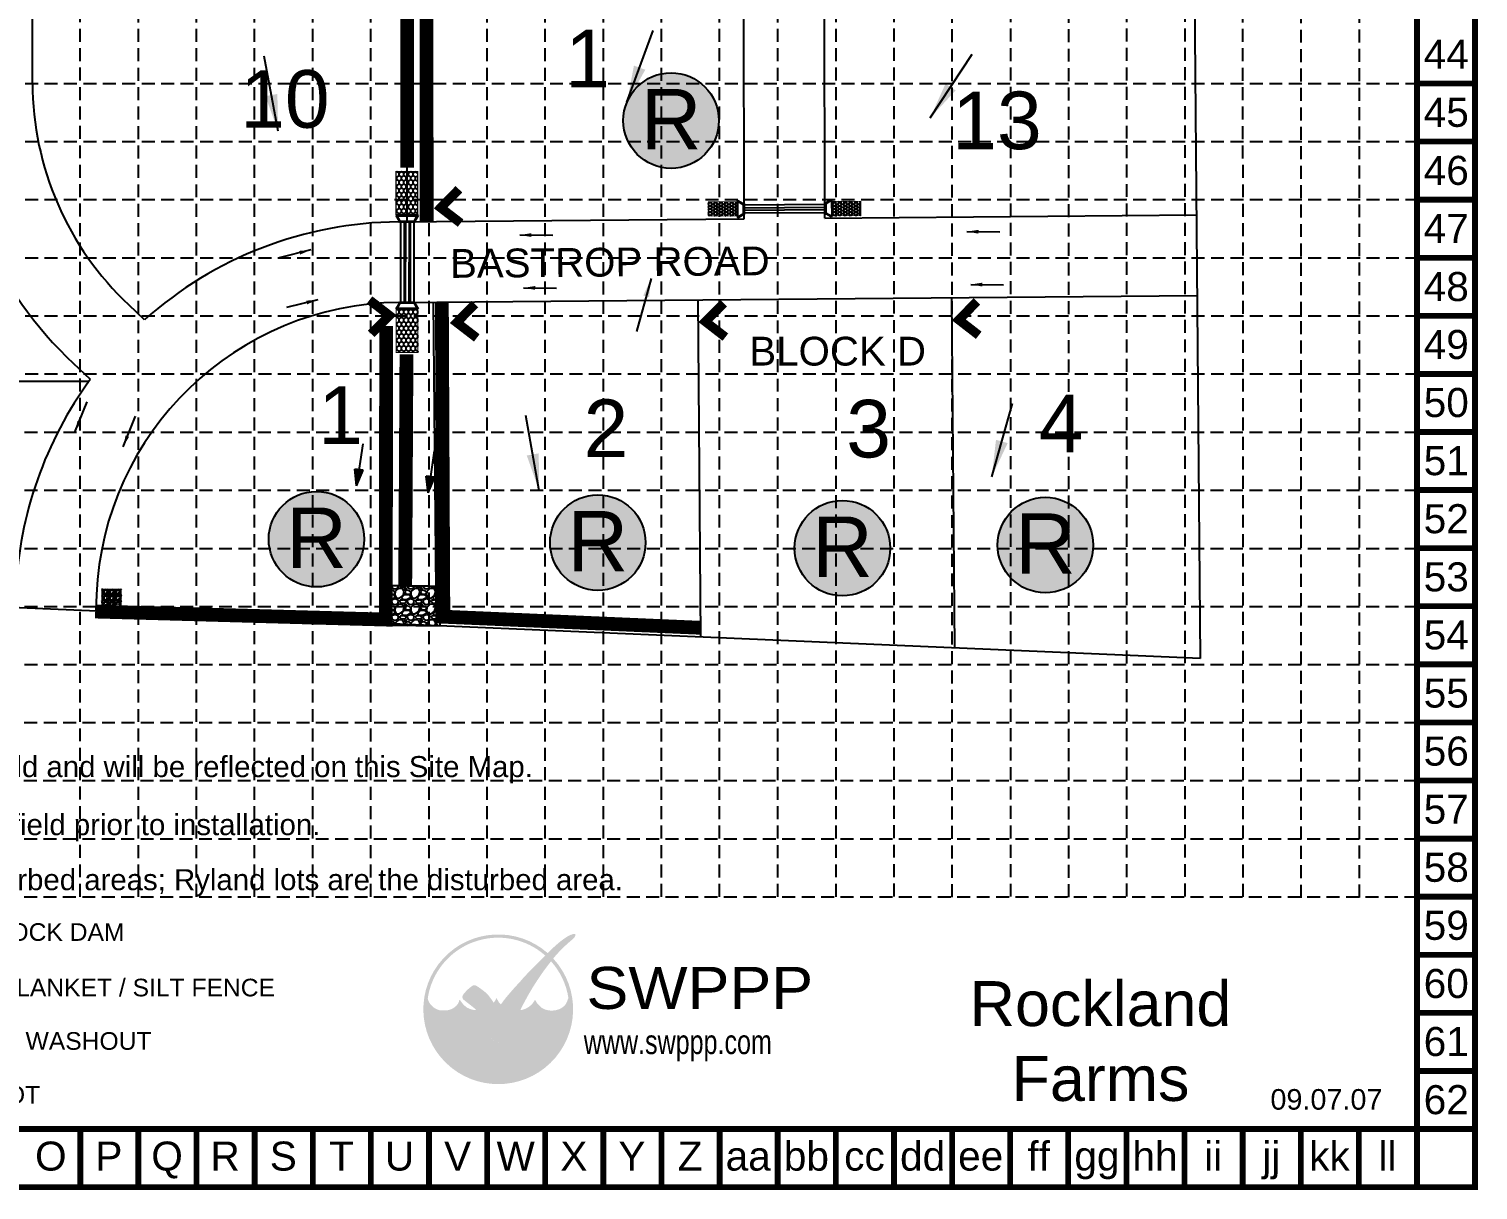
# Model space of a CAD drawing. Header units: feet. Extents: x 4581 to 6603, y 1998 to 5231.
# Drawn here: x 5346 to 6603, y 1998 to 3006 of the extents above; entities that cross this region are included whole.
import ezdxf
from ezdxf.enums import TextEntityAlignment as Align

# ---------------------------------------------------------------- set-up
doc = ezdxf.new("R2010")
doc.units = ezdxf.units.FT
doc.header["$LTSCALE"] = 0.5
doc.header["$MEASUREMENT"] = 0
doc.linetypes.add('ACAD_ISO02W100', pattern=[15, 12, -3])
doc.linetypes.add('DASHED', pattern=[0.75, 0.5, -0.25])
doc.layers.get('0').update_dxf_attribs({"linetype": 'CONTINUOUS'})
for name, color, linetype in [('1 ARROWS', 7, 'CONTINUOUS'), ('1 BLOCK NUMBERS', 7, 'CONTINUOUS'), ('1 LOT NUMBERS', 7, 'CONTINUOUS'), ('1 RIP RAP', 1, 'CONTINUOUS'), ('1 SILT FENCE', 200, 'CONTINUOUS'), ('1 STREET NAMES', 7, 'CONTINUOUS'), ('1 WATER', 5, 'CONTINUOUS'), ('BASE', 7, 'CONTINUOUS'), ('DRG TEXT', 1, 'CONTINUOUS'), ('GRID', 254, 'DASHED'), ('LEGEND', 7, 'CONTINUOUS'), ('LOGO', 7, 'CONTINUOUS'), ('lotline', 7, 'CONTINUOUS'), ('PL', 7, 'CONTINUOUS'), ('SODDED LOT', 2, 'CONTINUOUS'), ('STORM', 5, 'CONTINUOUS')]:
    doc.layers.add(name, color=color, linetype=linetype)
doc.styles.add("L200'", font='ARIAL.TTF', dxfattribs={"height": 0.001969})
doc.styles.add('LOGO1', font='ROCKEB.TTF', dxfattribs={"height": 25})
doc.styles.add('ROMANS', font='romans.shx', dxfattribs={"oblique": 15, "height": 10})
doc.styles.add('ryland', font='ARIAL.TTF', dxfattribs={"height": 25})
doc.styles.get("Standard").update_dxf_attribs({"font": 'ARIAL.TTF', "height": 8})
doc.dimstyles.get("Standard").update_dxf_attribs({"dimtxt": 0.18, "dimasz": 0.18, "dimexe": 0.18, "dimexo": 0.0625, "dimgap": 0.09, "dimtad": 0, "dimtih": 1, "dimtoh": 1, "dimdec": 4, "dimzin": 0, "dimdsep": 46, "dimtxsty": 'Standard', "dimcen": 0.09, "dimadec": 0, "dimazin": 0, "dimtfac": 1, "dimtdec": 4, "dimtofl": 0, "dimtmove": 0, "dimatfit": 3, "dimfxl": 0, "dimtolj": 1, "dimtzin": 0, "dimarcsym": 0})

# ---------------------------------------------------------------- blocks, each defined once
blk = doc.blocks.new('flow arrow')
at = {"layer": '1 ARROWS'}
h = blk.add_hatch(color=256, dxfattribs=at)
h.paths.add_polyline_path([(7712.2, 11253.86), (7702.48, 11256.38), (7702.48, 11253.85)])
h.paths.add_polyline_path([(7702.48, 11253.85), (7702.48, 11251.31), (7712.2, 11253.86)])
for p, q in [((7687.07, 11253.83), (7712.2, 11253.86)), ((7712.2, 11253.86), (7702.48, 11256.38)), ((7702.48, 11256.38), (7702.48, 11251.31)), ((7712.2, 11253.86), (7702.48, 11251.31))]:
    blk.add_line(p, q, dxfattribs=at)
blk = doc.blocks.new('RYLAND')
h = blk.add_hatch(color=81)
h.paths.add_polyline_path([(1.164, -1.048, 1), (-1.408, -1.048, 1)])
h.paths.add_polyline_path([(-1.348, -2.228), (1.104, -2.228), (1.104, 0.21), (-1.348, 0.21)], flags=25)
at = {"color": 5}
blk.add_circle((-0.122, -1.048), 1.286, dxfattribs=at)
at = {"layer": 'BASE', "color": 5, "style": 'ryland'}
blk.add_text('R', height=1.625, dxfattribs=at).set_placement((-0.122, -1.821), align=Align.CENTER)
blk = doc.blocks.new('Rip-Rap')
at = {"linetype": 'ACAD_ISO02W100'}
h = blk.add_hatch(dxfattribs=at)
h.set_pattern_fill('HONEY', color=240, scale=0.25, style=0)
h.set_pattern_definition([(0, (-7.323713, -5.27412), (0.046875, 0.02706329), [0.03125, -0.0625]), (120, (-7.323713, -5.27412), (-0.046875, 0.027063294), [0.03125, -0.0625]), (60, (-7.323713, -5.27412), (1e-10, 0.05412659), [-0.0625, 0.03125])])
h.paths.add_polyline_path([(0, -0.125), (0.5, -0.125), (0.5, 0.125), (0, 0.125)])
at = {"color": 240, "linetype": 'ACAD_ISO02W100', "const_width": 0.0125}
blk.add_lwpolyline([(0, -0.125), (0.5, -0.125), (0.5, 0.125), (0, 0.125)], close=True, dxfattribs=at)
blk = doc.blocks.new('A$C4B69254E')
at = {"layer": 'STORM'}
for p, q in [((0, 14.4), (0.4, 14.9)), ((0, 14.4), (0, 5.1)), ((0, 14.4), (5, 11.5)), ((0, 14.4), (0, 14.4)), ((0.4, 14.9), (5, 12.2)), ((0, 9.8), (0, 0.4)), ((0, 0.4), (5, 3.4)), ((0, 0.4), (0.4, 0)), ((0.4, 0), (5, 2.7)), ((5, 12.2), (5.8, 12.2)), ((5, 12.2), (5, 7.4)), ((5, 7.5), (5, 2.7)), ((5.8, 2.7), (5, 2.7)), ((5.8, 12.2), (5.8, 7.4)), ((5.8, 7.5), (5.8, 2.7))]:
    blk.add_line(p, q, dxfattribs=at)
blk = doc.blocks.new('A$C61E711EE')
at = {"layer": 'STORM'}
for p, q in [((5.8, 14.5), (0.8, 11.4)), ((5.4, 14.9), (0.9, 12.1)), ((5.8, 14.5), (5.4, 14.9)), ((5.8, 14.5), (6, 0.4)), ((0, 12.1), (0.2, 2.6)), ((0.9, 12.1), (0, 12.1)), ((0.2, 2.6), (1, 2.6)), ((0.8, 11.4), (1, 2.6)), ((6, 0.4), (1, 3.3)), ((5.6, 0), (1, 2.6)), ((6, 0.4), (5.6, 0))]:
    blk.add_line(p, q, dxfattribs=at)
blk = doc.blocks.new('new logo')
at = {"layer": 'LOGO'}
h = blk.add_hatch(color=170, dxfattribs=at)
h.paths.add_polyline_path([(67.4, 44.1), (66.8, 44.7), (66.3, 45.2), (66, 45.8), (65.5, 46.4), (65.1, 47.2), (64.7, 47.9), (64.4, 48.5), (64.2, 49), (63.9, 49.6), (63.7, 50.1), (63.3, 51), (62.9, 52), (62.6, 52.8), (62.4, 53.3), (62.2, 53.7), (62.1, 54.2), (61.9, 54.7), (61.7, 55.2), (61.5, 55.7), (61.3, 56.3), (61, 56.8), (60.8, 57.4), (60.5, 57.9), (60.2, 58.5), (60, 59.1), (59.7, 59.6), (59.3, 60.2), (59, 60.8), (58.7, 61.3), (58.3, 61.9), (58, 62.4), (57.6, 62.9), (57.3, 63.4), (56.9, 63.9), (56.6, 64.3), (56.3, 64.7), (55.9, 65.1), (55.6, 65.5), (55.2, 65.9), (54.9, 66.2), (54, 66.2), (52.9, 66.3), (52, 66.5), (51.5, 66.6), (50.9, 66.8), (50.3, 67), (49.4, 67.4), (48.3, 67.9), (47.3, 68.6), (46.5, 69.3), (45.7, 70), (45, 70.8), (44.4, 71.5), (44, 72.2), (43.6, 72.7), (43.4, 72.9), (43.2, 73.2), (43.1, 73.4), (43, 73.5), (42.8, 73.7), (42.7, 73.7), (42.7, 73.8), (42.6, 73.8), (42.5, 73.7), (42.5, 73.6), (42.4, 73.5), (42.4, 73.4), (42.3, 73.2), (42.2, 72.8), (42, 72.1), (41.7, 71.5), (41.4, 70.9), (41, 70.3), (40.5, 69.8), (40, 69.2), (39.4, 68.7), (38.8, 68.2), (38.1, 67.7), (37.3, 67.3), (36.5, 66.9), (35.7, 66.6), (34.9, 66.3), (34, 66.1), (33, 66), (31.9, 65.9), (30.8, 65.9), (29.6, 65.9), (28.6, 66), (27.6, 66.1), (26.7, 66.4), (25.8, 66.7), (25, 67.1), (24.1, 67.6), (23.2, 68.2), (22.4, 68.9), (21.8, 69.5), (21.4, 69.9), (21, 70.4), (20.6, 70.9), (20.2, 71.5), (19.9, 72.1), (19.5, 72.9), (19.2, 73.8), (18.9, 74.8, -0.595729), (106.3, 106.8), (107, 107.5), (107.5, 108), (108.1, 108.6, 37.93689), (112.3, 104.5), (112.1, 104.2), (111.6, 103.7), (111.1, 103.1), (110.6, 102.5, -0.146449), (123.6, 75), (123.3, 74.5), (123.1, 74), (122.9, 73.5), (122.8, 73.1), (122.5, 72.4), (122.2, 71.7), (121.9, 71.1), (121.5, 70.5), (121.1, 70), (120.7, 69.5), (120.2, 69), (119.6, 68.6), (119, 68.1), (118.4, 67.7), (117.8, 67.4), (117.1, 67), (116.5, 66.7), (115.8, 66.5), (115, 66.3), (114.3, 66.1), (113.5, 66), (112.7, 65.9), (111.9, 65.8), (111.1, 65.8), (110.3, 65.8), (109.4, 65.9), (108.6, 66), (107.7, 66.2), (106.8, 66.4), (105.9, 66.7), (105.1, 67.1), (104.3, 67.5), (103.5, 68), (102.8, 68.6), (102.1, 69.3), (101.4, 70), (100.8, 70.7), (100.2, 71.4), (99.8, 72), (99.5, 72.5), (99.4, 72.8), (99.3, 73), (99.1, 73.2), (99, 73.4), (98.9, 73.5), (98.8, 73.6), (98.7, 73.6), (98.6, 73.6), (98.5, 73.5), (98.4, 73.4), (98.4, 73.3), (98.3, 73.2), (98.2, 73), (98.1, 72.8), (97.8, 72.4), (97.4, 71.8), (96.9, 71.1), (96.4, 70.5), (95.9, 70.1), (95.4, 69.6), (94.8, 69.1), (94.2, 68.6), (93.5, 68.2), (92.8, 67.7), (91.9, 67.3), (91, 66.9), (90.1, 66.6), (89.4, 66.4), (88.6, 66.2), (87.8, 66.1), (87.6, 65.6), (87.4, 65.1), (87.1, 64.4), (86.9, 63.8), (86.6, 63), (86.3, 62.2), (85.9, 61.3), (85.6, 60.4), (85.3, 59.5), (84.9, 58.6), (84.6, 57.7), (84.2, 56.7), (83.9, 55.8), (83.5, 54.9), (83.2, 54), (82.9, 53.2), (82.6, 52.4), (82.3, 51.6), (82.1, 51), (81.9, 50.3), (81.6, 49.8), (81.3, 48.9), (80.9, 48.1), (80.5, 47.3), (80.1, 46.6), (79.6, 45.9), (79.1, 45.4), (78.6, 44.8), (78.1, 44.3), (77.6, 43.9), (77, 43.5), (76.5, 43.1), (75.9, 42.8), (75.3, 42.6), (74.6, 42.3), (73.7, 42.1), (73, 41.9), (72.2, 41.9), (71.6, 42), (70.9, 42.2), (70.1, 42.5), (69.4, 42.8), (68.7, 43.1), (68, 43.5)])
h.paths.add_polyline_path([(71.8, 72), (70.7, 73.9), (70.1, 75.2), (69.7, 74.3), (68.7, 72.6), (67.9, 71.7), (67.9, 71.5), (68.1, 71.2), (68.3, 71), (68.4, 70.8), (68.5, 70.6), (68.7, 70.4), (68.8, 70.2), (68.9, 70.1), (69, 70), (69.1, 69.8), (69.3, 69.7), (69.4, 69.7), (69.5, 69.6), (69.6, 69.5), (69.7, 69.5), (69.8, 69.4), (69.9, 69.4), (70.1, 69.3), (70.2, 69.3), (70.3, 69.2), (70.4, 69.2), (70.5, 69.2), (70.6, 69.2), (70.8, 69.2), (70.9, 69.2), (71, 69.2), (71.1, 69.2), (71.2, 69.2), (71.3, 69.2), (71.4, 69.2), (71.5, 69.2), (71.6, 69.2), (71.7, 69.3), (71.8, 69.3), (71.9, 69.3), (72, 69.4), (72.1, 69.5), (72.2, 69.5), (72.3, 69.6), (72.5, 69.6), (72.6, 69.7), (72.7, 69.8), (72.8, 69.9), (72.9, 70), (73, 70.1), (73.1, 70.2), (73.2, 70.3), (73.3, 70.4), (72.5, 71.1)], flags=17)
blk.add_hatch(color=240, dxfattribs=at).paths.add_polyline_path([(117.7, 117.3), (118.9, 118.2), (119.8, 118.9), (120.6, 119.5), (121.3, 119.9), (121.9, 120.3), (122.4, 120.6), (122.8, 120.9), (123.1, 121.1), (123.4, 121.3), (123.7, 121.4), (124, 121.6), (124.2, 121.7), (124.4, 121.8), (124.6, 121.9), (124.8, 121.9), (125, 122), (125.2, 122.1), (125.4, 122.2), (125.6, 122.2), (125.8, 122.3), (125.9, 122.4), (126.1, 122.4), (126.3, 122.5), (126.4, 122.5), (126.6, 122.6), (126.7, 122.6), (126.8, 122.7), (126.9, 122.7), (127.1, 122.7), (127.2, 122.8), (127.3, 122.8), (127.4, 122.8), (127.5, 122.8), (127.6, 122.8), (127.7, 122.8), (127.8, 122.8), (127.9, 122.8), (128, 122.8), (128.1, 122.8), (128.1, 122.8), (128.2, 122.8), (128.3, 122.8), (128.4, 122.8), (128.4, 122.7), (128.5, 122.7), (128.5, 122.7), (128.6, 122.7), (128.6, 122.6), (128.7, 122.6), (128.7, 122.6), (128.7, 122.5), (128.7, 122.5), (128.8, 122.4), (128.8, 122.4), (128.8, 122.3), (128.8, 122.3), (128.8, 122.2), (128.8, 122.1), (128.8, 122.1), (128.8, 122), (128.8, 121.9), (128.8, 121.8), (128.8, 121.8), (128.8, 121.7), (128.8, 121.6), (128.7, 121.5), (128.7, 121.4), (128.7, 121.3), (128.6, 121.3), (128.6, 121.2), (128.5, 121.1), (128.4, 121), (128.4, 120.8), (128.3, 120.7), (128.2, 120.6), (128.1, 120.4), (128, 120.3), (127.8, 120.1), (127.7, 120), (127.6, 119.8), (127.4, 119.6), (127.3, 119.4), (127.1, 119.2), (126.8, 119), (126.6, 118.8), (126.3, 118.5), (125.9, 118.2), (125.5, 117.9), (125.1, 117.5), (124.6, 117), (124, 116.6), (123.5, 116.1), (122.9, 115.6), (122.3, 115.1), (121.7, 114.5), (121.1, 114), (120.6, 113.5), (120, 113), (119.5, 112.5), (119, 112), (118.5, 111.5), (118, 111), (117.5, 110.5), (117, 109.9), (116.5, 109.4), (116, 108.8), (115.5, 108.3), (115, 107.7), (114.5, 107.1), (114, 106.6), (113.5, 106), (113, 105.4), (112.5, 104.8), (112.1, 104.2), (111.6, 103.7), (111.1, 103.1), (110.6, 102.4), (110.1, 101.8), (109.6, 101.1), (109, 100.4), (108.5, 99.7), (107.9, 98.9), (107.3, 98.1), (106.7, 97.3), (106, 96.4), (105.4, 95.6), (104.8, 94.7), (104.2, 93.9), (103.6, 93.1), (103.1, 92.3), (102.5, 91.5), (102, 90.6), (101.4, 89.8), (100.9, 89), (100.3, 88.2), (99.8, 87.3), (99.2, 86.5), (98.6, 85.6), (98.1, 84.7), (97.5, 83.8), (96.9, 82.9), (96.4, 82), (95.9, 81.1), (95.4, 80.3), (94.9, 79.5), (94.5, 78.7), (94, 78), (93.6, 77.2), (93.2, 76.5), (92.8, 75.8), (92.4, 75), (92, 74.3), (91.6, 73.5), (91.2, 72.8), (90.8, 72), (90.4, 71.3), (90, 70.6), (89.6, 69.9), (89.3, 69.3), (89, 68.7), (88.8, 68.2), (88.5, 67.7), (88.3, 67.3), (88.1, 66.9), (88, 66.5), (87.8, 66.1), (87.6, 65.6), (87.4, 65.1), (87.1, 64.4), (86.9, 63.8), (86.6, 63), (86.3, 62.2), (85.9, 61.3), (85.6, 60.4), (85.3, 59.5), (84.9, 58.6), (84.6, 57.7), (84.2, 56.7), (83.9, 55.8), (83.5, 54.9), (83.2, 54), (82.9, 53.2), (82.6, 52.4), (82.3, 51.6), (82.1, 51), (81.9, 50.3), (81.6, 49.8), (81.4, 49.2), (81.2, 48.7), (81, 48.3), (80.8, 47.9), (80.6, 47.5), (80.4, 47.1), (80.2, 46.7), (80, 46.4), (79.7, 46.1), (79.5, 45.8), (79.2, 45.5), (79, 45.2), (78.7, 44.9), (78.5, 44.7), (78.2, 44.4), (78, 44.2), (77.7, 44), (77.4, 43.8), (77.2, 43.6), (76.9, 43.4), (76.6, 43.2), (76.3, 43), (76, 42.9), (75.7, 42.7), (75.5, 42.6), (75.2, 42.5), (74.9, 42.4), (74.6, 42.3), (74.3, 42.2), (74, 42.1), (73.8, 42.1), (73.5, 42), (73.2, 42), (73, 41.9), (72.7, 41.9), (72.5, 41.9), (72.2, 41.9), (72, 42), (71.8, 42), (71.5, 42.1), (71.3, 42.1), (71.1, 42.2), (70.8, 42.2), (70.6, 42.3), (70.4, 42.4), (70.1, 42.5), (69.9, 42.6), (69.6, 42.7), (69.4, 42.8), (69.2, 42.9), (68.9, 43), (68.7, 43.1), (68.5, 43.2), (68.2, 43.4), (68, 43.6), (67.8, 43.7), (67.6, 43.9), (67.4, 44.1), (67.2, 44.3), (67, 44.5), (66.8, 44.7), (66.6, 44.9), (66.5, 45.1), (66.3, 45.4), (66.1, 45.6), (65.9, 45.9), (65.7, 46.2), (65.4, 46.6), (65.2, 47), (65, 47.4), (64.7, 47.9), (64.4, 48.5), (64.2, 49), (63.9, 49.6), (63.7, 50.1), (63.4, 50.7), (63.2, 51.3), (63, 51.8), (62.8, 52.3), (62.6, 52.8), (62.4, 53.3), (62.2, 53.7), (62.1, 54.2), (61.9, 54.7), (61.7, 55.2), (61.5, 55.7), (61.3, 56.3), (61, 56.8), (60.8, 57.4), (60.5, 57.9), (60.2, 58.5), (60, 59.1), (59.7, 59.6), (59.3, 60.2), (59, 60.8), (58.7, 61.3), (58.3, 61.9), (58, 62.4), (57.6, 62.9), (57.3, 63.4), (56.9, 63.9), (56.6, 64.3), (56.3, 64.7), (55.9, 65.1), (55.6, 65.5), (55.2, 65.9), (54.9, 66.3), (54.5, 66.6), (54.1, 67), (53.7, 67.4), (53.3, 67.8), (52.8, 68.1), (52.4, 68.5), (51.9, 68.9), (51.4, 69.3), (50.9, 69.7), (50.5, 70), (50, 70.4), (49.5, 70.8), (49.1, 71.1), (48.7, 71.5), (48.2, 71.8), (47.8, 72.1), (47.5, 72.4), (47.1, 72.7), (46.8, 72.9), (46.6, 73.1), (46.3, 73.3), (46.1, 73.5), (45.9, 73.6), (45.7, 73.8), (45.6, 73.9), (45.5, 74), (45.3, 74.2), (45.2, 74.3), (45.1, 74.4), (45, 74.6), (45, 74.7), (44.9, 74.8), (44.8, 75), (44.8, 75.1), (44.8, 75.2), (44.7, 75.4), (44.7, 75.5), (44.7, 75.7), (44.7, 75.8), (44.7, 76), (44.7, 76.1), (44.7, 76.3), (44.8, 76.4), (44.8, 76.6), (44.9, 76.7), (44.9, 76.9), (45, 77.1), (45.1, 77.2), (45.2, 77.4), (45.3, 77.6), (45.4, 77.8), (45.6, 78), (45.7, 78.2), (45.9, 78.5), (46.1, 78.7), (46.3, 79), (46.6, 79.3), (46.8, 79.5), (47.1, 79.8), (47.3, 80.1), (47.6, 80.4), (47.9, 80.7), (48.2, 81), (48.5, 81.3), (48.8, 81.6), (49.2, 81.9), (49.5, 82.2), (49.8, 82.5), (50.1, 82.7), (50.4, 83), (50.7, 83.2), (51, 83.4), (51.2, 83.6), (51.5, 83.8), (51.7, 83.9), (51.9, 84.1), (52.1, 84.2), (52.2, 84.3), (52.4, 84.4), (52.5, 84.5), (52.7, 84.5), (52.8, 84.6), (53, 84.6), (53.1, 84.6), (53.2, 84.7), (53.3, 84.7), (53.5, 84.7), (53.6, 84.7), (53.7, 84.7), (53.8, 84.7), (54, 84.7), (54.1, 84.6), (54.2, 84.6), (54.3, 84.5), (54.5, 84.5), (54.6, 84.4), (54.7, 84.4), (54.9, 84.3), (55, 84.2), (55.2, 84.1), (55.3, 84.1), (55.5, 84), (55.7, 83.9), (55.9, 83.7), (56.1, 83.6), (56.4, 83.4), (56.7, 83.2), (57, 83), (57.3, 82.8), (57.7, 82.5), (58, 82.3), (58.4, 82), (58.8, 81.7), (59.2, 81.4), (59.6, 81.1), (60, 80.8), (60.4, 80.5), (60.8, 80.2), (61.2, 79.9), (61.5, 79.6), (61.9, 79.3), (62.3, 78.9), (62.6, 78.6), (63, 78.3), (63.3, 77.9), (63.7, 77.5), (64, 77.2), (64.3, 76.8), (64.6, 76.4), (64.9, 76), (65.2, 75.6), (65.5, 75.2), (65.8, 74.8), (66.1, 74.4), (66.4, 74), (66.7, 73.6), (66.9, 73.2), (67.2, 72.8), (67.4, 72.5), (67.6, 72.1), (67.8, 71.8), (67.9, 71.5), (68.1, 71.2), (68.3, 71), (68.4, 70.8), (68.5, 70.6), (68.7, 70.4), (68.8, 70.2), (68.9, 70.1), (69, 70), (69.1, 69.8), (69.3, 69.7), (69.4, 69.7), (69.5, 69.6), (69.6, 69.5), (69.7, 69.5), (69.8, 69.4), (69.9, 69.4), (70.1, 69.3), (70.2, 69.3), (70.3, 69.2), (70.4, 69.2), (70.5, 69.2), (70.6, 69.2), (70.8, 69.2), (70.9, 69.2), (71, 69.2), (71.1, 69.2), (71.2, 69.2), (71.3, 69.2), (71.4, 69.2), (71.5, 69.2), (71.6, 69.2), (71.7, 69.3), (71.8, 69.3), (71.9, 69.3), (72, 69.4), (72.1, 69.5), (72.2, 69.5), (72.3, 69.6), (72.5, 69.6), (72.6, 69.7), (72.7, 69.8), (72.8, 69.9), (72.9, 70), (73, 70.1), (73.1, 70.2), (73.2, 70.3), (73.3, 70.5), (73.5, 70.6), (73.6, 70.8), (73.7, 70.9), (73.9, 71.1), (74, 71.3), (74.2, 71.5), (74.3, 71.8), (74.5, 72), (74.7, 72.3), (74.9, 72.6), (75.1, 72.8), (75.3, 73.1), (75.6, 73.5), (75.8, 73.8), (76.1, 74.1), (76.4, 74.5), (76.7, 74.9), (77, 75.3), (77.3, 75.7), (77.7, 76.1), (78, 76.5), (78.4, 77), (78.8, 77.4), (79.2, 77.9), (79.6, 78.4), (80, 78.9), (80.5, 79.5), (81, 80), (81.5, 80.6), (82, 81.1), (82.5, 81.7), (83, 82.3), (83.6, 82.9), (84.1, 83.5), (84.7, 84.1), (85.2, 84.7), (85.7, 85.3), (86.2, 85.8), (86.7, 86.4), (87.2, 86.9), (87.7, 87.4), (88.1, 87.9), (88.6, 88.5), (89.1, 89), (89.5, 89.5), (90, 90.1), (90.5, 90.6), (91, 91.2), (91.5, 91.7), (92.1, 92.3), (92.6, 92.9), (93.2, 93.5), (93.8, 94.1), (94.4, 94.8), (95, 95.4), (95.6, 96), (96.3, 96.7), (96.9, 97.3), (97.6, 98), (98.2, 98.6), (98.8, 99.2), (99.4, 99.8), (100, 100.3), (100.5, 100.9), (101.1, 101.4), (101.6, 102), (102.1, 102.5), (102.7, 103.1), (103.2, 103.6), (103.7, 104.1), (104.2, 104.7), (104.8, 105.2), (105.3, 105.8), (105.9, 106.3), (106.4, 106.9), (107, 107.5), (107.5, 108), (108.1, 108.6), (108.7, 109.2), (109.3, 109.8), (109.9, 110.3), (110.4, 110.9), (111, 111.5), (111.6, 112), (112.2, 112.6), (112.8, 113.1), (113.4, 113.6), (114, 114.2), (114.6, 114.7), (115.3, 115.3), (116, 115.9), (116.8, 116.6)])
at = {"layer": 'LOGO', "style": 'LOGO1'}
for s, height, width, p in [('SWPPP', 31.32, 1.115, (137, 67)), ('www.swppp.com', 18.112, 0.77, (135, 33.4))]:
    blk.add_text(s, height=height, dxfattribs=dict(at, width=width)).set_placement(p)

msp = doc.modelspace()

# ---------------------------------------------------------------- hatches: boundary and pattern name
at = {"layer": 'LEGEND', "linetype": 'ACAD_ISO02W100'}
h = msp.add_hatch(dxfattribs=at)
h.set_pattern_fill('GRAVEL', color=240, scale=5.336451, style=0)
h.set_pattern_definition([(228.0128, (5019.4358, 2236.83484), (-42.6915999, -48.02806766), [0.717945, -71.076663]), (184.9697, (5018.95552, 2236.3012), (64.03741961, 5.33640478), [1.232016, -121.969528]), (132.5104, (5017.72813, 2236.19446), (53.36446214, -58.70100912), [0.86871, -86.00242]), (267.2737, (5015.64692, 2234.86035), (5.33642992, 106.72902491), [1.121925, -111.070536]), (292.8337, (5015.59355, 2233.7397), (-26.6823087, 64.03739485), [1.100136, -108.913622]), (357.2737, (5016.02047, 2232.72577), (-106.72902491, 5.33642992), [1.121925, -111.070536]), (37.6942, (5017.14112, 2232.6724), (-69.37390437, -53.36446047), [1.48369, -146.885013]), (72.2553, (5018.31514, 2233.5796), (37.3552156, 117.40190556), [1.400754, -138.674733]), (121.4296, (5018.74206, 2234.91371), (-42.69165328, 69.37383868), [1.125724, -111.446836]), (175.2364, (5018.15505, 2235.87428), (58.7009679, -5.336406), [1.28519, -62.974195]), (222.3974, (5016.8743, 2235.981), (-64.03745323, -58.70092058), [1.662027, -164.5408]), (138.8141, (5020.93, 2234.807), (-37.3551739, 32.01869266), [0.56727, -56.15998]), (171.4692, (5020.50309, 2235.18054), (69.37385602, -10.67294455), [1.07923, -106.843816]), (225, (5019.4358, 2235.3406), (-6e-16, -5.336453), [0.754686, -6.79219]), (203.1986, (5019.06224, 2235.981), (26.6822544, 10.6729094), [0.406413, -40.234787]), (291.8014, (5018.6887, 2235.8209), (-5.3364507, 16.009355), [0.57475, -28.16292]), (30.9638, (5018.90215, 2235.2873), (16.009343, 10.6729156), [0.9335, -30.18309]), (161.5651, (5019.7026, 2235.7675), (10.6729047, -5.3364426), [0.675013, -16.20033]), (16.3895, (5015.59355, 2235.8209), (53.3645234, 16.0093146), [0.94562, -93.616536]), (70.3462, (5016.50075, 2236.08773), (-21.3457793, -58.70097423), [0.79332, -78.53873]), (293.1986, (5019.7026, 2236.83484), (-10.6729094, 26.6822544), [0.81282, -39.82838]), (343.6105, (5020.0228, 2236.08773), (-53.3645234, 16.0093146), [0.94562, -93.616536]), (339.444, (5015.59355, 2232.5123), (-26.6822657, 10.672881), [0.911893, -44.682767]), (294.7751, (5016.4474, 2232.19212), (-26.68221415, 58.7009811), [0.76406, -75.64229]), (66.8014, (5019.756, 2231.4984), (10.6729094, 26.6822544), [0.81282, -39.82838]), (17.354, (5020.07617, 2232.2455), (-69.37387594, -21.34577533), [0.894555, -88.56067]), (69.444, (5017.1411, 2231.4984), (-10.672881, -26.6822657), [0.455946, -45.138714]), (101.3099, (5019.4358, 2231.4984), (-5.3364385, 21.3458087), [0.272106, -26.93856]), (165.9638, (5019.3824, 2231.7652), (16.0093564, -5.3364408), [1.100136, -20.90261]), (186.009, (5018.31514, 2232.03203), (53.36451034, 5.33644752), [1.01953, -100.933226]), (303.6901, (5018.9022, 2234.807), (-5.3364583, 10.6729), [0.769634, -18.471213]), (353.1572, (5019.32907, 2234.16661), (90.71966645, -10.67294501), [1.343686, -133.024723]), (60.9454, (5020.6632, 2234.0065), (-21.3458048, -37.3551602), [0.54942, -54.392707]), (90, (5020.93, 2234.487), (-5.33645, 5.33645), [0.320187, -5.016264]), (120.2564, (5018.2084, 2232.19212), (21.34577738, -37.35517127), [0.74136, -73.39499]), (48.0128, (5017.83486, 2232.8325), (42.6915999, 48.02806766), [1.43589, -70.35872]), (0, (5018.7954, 2233.9), (5.33645, 5.33645), [1.38748, -3.948974]), (325.3048, (5020.1829, 2233.8998), (-53.36448103, 37.35520411), [0.84377, -83.53293]), (254.0546, (5020.87664, 2233.4195), (-5.3364506, -21.3458053), [0.777, -38.072954]), (207.646, (5020.66318, 2232.6724), (-101.3925498, -53.36455283), [1.265086, -125.2437]), (175.4261, (5019.54253, 2232.0854), (-69.37386815, 5.33642342), [1.338377, -132.49914])])
h.paths.add_polyline_path([(5408.7, 2506.4), (5425.8, 2506), (5425.8, 2519.6), (5408.9, 2519.8)])
h = msp.add_hatch(dxfattribs=at)
h.set_pattern_fill('GRAVEL', color=240, scale=13.683208, style=0)
h.set_pattern_definition([(228.0128, (4660.5363, 1797.2179), (-109.4656408, -123.1488914), [1.84088, -182.24785]), (184.9697, (4659.3048, 1795.8496), (164.19851183, 13.68308917), [3.15901, -312.74238]), (132.5104, (4656.1577, 1795.5759), (136.8319542, -150.515408), [2.22746, -220.51902]), (267.2737, (4650.82123, 1792.1551), (13.68315363, 273.66416644), [2.87673, -284.79625]), (292.8337, (4650.6844, 1789.2816), (-68.41617614, 164.19844835), [2.82086, -279.2657]), (357.2737, (4651.77906, 1786.6818), (-273.66416644, 13.68315363), [2.87673, -284.79625]), (37.6942, (4654.65253, 1786.545), (-177.88180608, -136.83194992), [3.80433, -376.62824]), (72.2553, (4657.66284, 1788.87113), (95.7826041, 301.03052708), [3.59168, -355.57624]), (121.4296, (4658.7575, 1792.29194), (-109.46577763, 177.88163765), [2.88647, -285.76112]), (175.2364, (4657.2523, 1794.7549), (150.5153023, -13.6830923), [3.29535, -161.4723]), (222.3974, (4653.96837, 1795.02858), (-164.19859803, -150.51518098), [4.26161, -421.89949]), (138.8141, (4664.3676, 1792.0183), (-95.7824972, 82.099212), [1.45454, -143.99995]), (171.4692, (4663.27295, 1792.9761), (177.8816821, -27.36652448), [2.76725, -273.9585]), (225, (4660.536, 1793.387), (-2e-15, -13.68321), [1.9351, -17.41588]), (203.1986, (4659.5785, 1795.0286), (68.416037, 27.3664344), [1.04209, -103.16612]), (291.8014, (4658.6207, 1794.618), (-13.683207, 41.049628), [1.47372, -72.21261]), (30.9638, (4659.168, 1793.2498), (41.0495973, 27.3664502), [2.39359, -77.39254]), (161.5651, (4661.2205, 1794.4812), (27.366422, -13.683186), [1.7308, -41.5393]), (16.3895, (4650.6844, 1794.6181), (136.8321113, 41.0495246), [2.42466, -240.0424]), (70.3462, (4653.01055, 1795.3022), (-54.73276745, -150.51531855), [2.03416, -201.38136]), (293.1986, (4661.2205, 1797.2179), (-27.3664344, 68.416037), [2.08416, -102.12405]), (343.6105, (4662.0415, 1795.30224), (-136.8321113, 41.0495246), [2.42466, -240.0424]), (339.444, (4650.6844, 1786.1345), (-68.4160658, 27.3663615), [2.33819, -114.5712]), (294.7751, (4652.8737, 1785.3135), (-68.4159337, 150.51533615), [1.95913, -193.95459]), (66.8014, (4661.3573, 1783.5347), (27.3664344, 68.416037), [2.08416, -102.12405]), (17.354, (4662.1783, 1785.4503), (-177.8817332, -54.73275725), [2.29373, -227.07864]), (69.444, (4654.6525, 1783.5347), (-27.3663615, -68.4160658), [1.16909, -115.74029]), (101.3099, (4660.5363, 1783.5347), (-13.683176, 54.732843), [0.6977, -69.07323]), (165.9638, (4660.3995, 1784.219), (41.049632, -13.6831815), [2.82086, -53.59644]), (186.009, (4657.66284, 1784.903), (136.8320778, 13.6831988), [2.61418, -258.80314]), (303.6901, (4659.168, 1792.0183), (-13.683226, 27.36641), [1.97342, -47.36209]), (353.1572, (4660.26265, 1790.3763), (232.61452936, -27.36652568), [3.44535, -341.08903]), (60.9454, (4663.6834, 1789.9658), (-54.7328329, -95.7824621), [1.40877, -139.46848]), (90, (4664.368, 1791.197), (-13.68321, 13.68321), [0.82099, -12.86222]), (120.2564, (4657.3892, 1785.3135), (54.7327625, -95.78249045), [1.90093, -188.19228]), (48.0128, (4656.4313, 1786.9555), (109.4656408, 123.1488914), [3.68177, -180.40697]), (0, (4658.894, 1789.692), (13.68321, 13.68321), [3.55763, -10.12557]), (325.3048, (4662.452, 1789.6921), (-136.83200265, 95.78257465), [2.16351, -214.187]), (254.0546, (4664.2308, 1788.4606), (-13.6832066, -54.7328342), [1.9923, -97.62296]), (207.646, (4663.68345, 1786.545), (-259.98089691, -136.83218674), [3.24381, -321.1377]), (175.4261, (4660.81, 1785.03984), (-177.8817132, 13.68313698), [3.43173, -339.74139])])
h.paths.add_polyline_path([(5658.6, 2488.3), (5702.3, 2487.8), (5701.7, 2522.1), (5659.2, 2522.7)])

# ---------------------------------------------------------------- linework, layer by layer
at = {"layer": '1 SILT FENCE'}
for points, const_width in [([(5690.5, 3285.5), (5690.8, 2839), (5690.8, 2839)], 12), ([(5718.8, 2866.9), (5703, 2850.8), (5720.3, 2837.5)], 8), ([(5642.7, 2741.3), (5658.5, 2757.3), (5641.2, 2770.7)], 8), ([(5704, 2768.5), (5705.3, 2495.7), (5927.9, 2486.1)], 12), ([(5732.8, 2767.2), (5716.9, 2751.2), (5734.3, 2737.8)], 8), ([(5948.7, 2767.9), (5932.8, 2751.9), (5950.1, 2738.5)], 8), ([(6168.5, 2769.5), (6152.7, 2753.5), (6170, 2740.1)], 8), ([(5403.1, 2500.2), (5403.1, 2500.2), (5403.1, 2500.2), (5655.3, 2493.2), (5655.7, 2748.1), (5655.7, 2748.1), (5655.7, 2748.1)], 12)]:
    msp.add_lwpolyline(points, dxfattribs=dict(at, const_width=const_width))
at = {"layer": '1 WATER', "const_width": 12}
for points in [[(5673.9, 2885.7), (5673.9, 3620.8), (5585.9, 3620.8), (5570.1, 3659.5), (5562.5, 3690.9), (5560.6, 3734.7), (5564.8, 3769.3), (5612.4, 3925.9)], [(5673.3, 2723.6), (5672.2, 2522.4)]]:
    msp.add_lwpolyline(points, dxfattribs=at)
at = {"layer": 'BASE', "const_width": 5.04}
for points in [[(6600.8, 2000.3), (6600.8, 5228.7), (4583.1, 5228.7), (4583.1, 2000.3)], [(6550.4, 2050.8), (6550.4, 5178.3), (4633.5, 5178.3), (4633.5, 2050.8)]]:
    msp.add_lwpolyline(points, close=True, dxfattribs=at)
for points in [[(6600.8, 2958.8), (6550.4, 2958.8)], [(6600.8, 2908.3), (6550.4, 2908.3)], [(6600.8, 2857.9), (6550.4, 2857.9)], [(6600.8, 2807.4), (6550.4, 2807.4)], [(6600.8, 2757), (6550.4, 2757)], [(6600.8, 2706.5), (6550.4, 2706.5)], [(6600.8, 2656.1), (6550.4, 2656.1)], [(6600.8, 2605.7), (6550.4, 2605.7)], [(6600.8, 2555.2), (6550.4, 2555.2)], [(6600.8, 2504.8), (6550.4, 2504.8)], [(6600.8, 2454.3), (6550.4, 2454.3)], [(6600.8, 2403.9), (6550.4, 2403.9)], [(6600.8, 2353.4), (6550.4, 2353.4)], [(6600.8, 2303), (6550.4, 2303)], [(6600.8, 2252.6), (6550.4, 2252.6)], [(6600.8, 2202.1), (6550.4, 2202.1)], [(6600.8, 2151.7), (6550.4, 2151.7)], [(6600.8, 2101.2), (6550.4, 2101.2)], [(5390.2, 2050.8), (5390.2, 2000.3)], [(5440.6, 2050.8), (5440.6, 2000.3)], [(5491.1, 2050.8), (5491.1, 2000.3)], [(5541.5, 2050.8), (5541.5, 2000.3)], [(5592, 2050.8), (5592, 2000.3)], [(5642.4, 2050.8), (5642.4, 2000.3)], [(5692.9, 2050.8), (5692.9, 2000.3)], [(5743.3, 2050.8), (5743.3, 2000.3)], [(5793.7, 2050.8), (5793.7, 2000.3)], [(5844.2, 2050.8), (5844.2, 2000.3)], [(5894.6, 2050.8), (5894.6, 2000.3)], [(5945.1, 2050.8), (5945.1, 2000.3)], [(5995.5, 2050.8), (5995.5, 2000.3)], [(6046, 2050.8), (6046, 2000.3)], [(6096.4, 2050.8), (6096.4, 2000.3)], [(6146.9, 2050.8), (6146.9, 2000.3)], [(6197.3, 2050.8), (6197.3, 2000.3)], [(6247.7, 2050.8), (6247.7, 2000.3)], [(6298.2, 2050.8), (6298.2, 2000.3)], [(6348.6, 2050.8), (6348.6, 2000.3)], [(6399.1, 2050.8), (6399.1, 2000.3)], [(6449.5, 2050.8), (6449.5, 2000.3)], [(6500, 2050.8), (6500, 2000.3)], [(6550.4, 2050.8), (6550.4, 2000.3)], [(6600.8, 2050.8), (6550.4, 2050.8)]]:
    msp.add_lwpolyline(points, dxfattribs=at)
at = {"layer": 'GRID', "color": 253, "linetype": 'DASHED', "ltscale": 45}
for p, q in [((5390.2, 2252.5), (5390.2, 5178.3)), ((5440.6, 2252.4), (5440.6, 5178.3)), ((5491.1, 2252.4), (5491.1, 5178.3)), ((5541.5, 2252.4), (5541.5, 5178.3)), ((5592, 2252.4), (5592, 5178.3)), ((5642.4, 2252.4), (5642.4, 5178.3)), ((5692.9, 2252.4), (5692.9, 5178.3)), ((5743.3, 2252.4), (5743.3, 5178.3)), ((5793.7, 2252.4), (5793.7, 5178.3)), ((5844.2, 2252.4), (5844.2, 5178.3)), ((5894.6, 2252.4), (5894.6, 5178.3)), ((5945.1, 2252.4), (5945.1, 5178.3)), ((5995.5, 2252.4), (5995.5, 5178.3)), ((6046.2, 2252.5), (6046, 5178.3)), ((6096.6, 2252.7), (6096.4, 5178.3)), ((6147, 2252.1), (6146.9, 5178.3)), ((6197.9, 2252.6), (6197.5, 5179.4)), ((6248.1, 2252.1), (6248, 5179.4)), ((6298.6, 2252.7), (6298.4, 5179.4)), ((6349.1, 2252.8), (6348.9, 5179.4)), ((6399.4, 2252.4), (6399.3, 5179.4)), ((6450, 2251.7), (6449.7, 5179.4)), ((6500.5, 2251.9), (6500.2, 5179.4)), ((4633.5, 2958.8), (6550.4, 2958.8)), ((4633.5, 2908.3), (6550.4, 2908.3)), ((4633.5, 2857.9), (6550.4, 2857.9)), ((4633.5, 2807.4), (6550.4, 2807.4)), ((4633.5, 2757), (6550.4, 2757)), ((4633.5, 2706.5), (6550.4, 2706.5)), ((4633.1, 2655.9), (6549.9, 2655.9)), ((4633.1, 2605.5), (6549.9, 2605.5)), ((4633.1, 2555), (6549.9, 2555)), ((4633.1, 2504.6), (6549.9, 2504.6)), ((4633.1, 2454.2), (6549.9, 2454.2)), ((4632.8, 2403.8), (6548.3, 2403.7)), ((4632.4, 2353.2), (6548.3, 2353.5)), ((4632.6, 2302.8), (6548.5, 2302.7)), ((4632.6, 2252.6), (6548.4, 2252.3))]:
    msp.add_line(p, q, dxfattribs=at)
at = {"layer": 'LEGEND', "color": 240, "linetype": 'Continuous'}
for points, const_width in [([(5408.7, 2506.4), (5425.8, 2506), (5425.8, 2519.6), (5408.9, 2519.8)], 0.667), ([(5658.6, 2488.3), (5702.3, 2487.8), (5701.7, 2522.1), (5659.2, 2522.7)], 1.71)]:
    msp.add_lwpolyline(points, close=True, dxfattribs=dict(at, const_width=const_width))
at = {"layer": 'lotline'}
for p, q in [((5673.9, 2838.7), (5672.5, 3618.5)), ((5696.6, 2768.8), (5699.1, 2487.8)), ((5696.6, 2768.8), (5699.1, 2487.8)), ((5926.1, 2770.8), (5928.6, 2478)), ((6146.3, 2772.7), (6148.9, 2468.6)), ((5173.9, 2700), (5397.8, 2700.2))]:
    msp.add_line(p, q, dxfattribs=at)
at = {"layer": 'PL'}
for p, q in [((5348.7, 2959.1), (5347.3, 3751.5)), ((6351.8, 3663.9), (6362.2, 2459.5)), ((5966.4, 2841.2), (5965.4, 3653.3)), ((6036.4, 2841.8), (6035.4, 3653.4)), ((6036.4, 2841.8), (6358.9, 2844.6)), ((5666.1, 2838.6), (5966.4, 2841.2)), ((5666.7, 2768.6), (6359.5, 2774.6)), ((5446, 2753.6), (5432.2, 2766.5)), ((5398.9, 2701.7), (5384.3, 2715.5)), ((6362.2, 2459.5), (5004.5, 2517.5)), ((5404.2, 2514.9), (5403.6, 2500.5))]:
    msp.add_line(p, q, dxfattribs=at)
for centre, radius, start, end in [((5613.7, 2959.6), 335, 180.1036, 226.7778), ((5613.7, 2959.6), 265, 180.1036, 226.7778), ((5669, 2503.6), 335, 90.4967, 131.741), ((5669, 2503.6), 265, 90.4967, 177.5506), ((5669, 2503.6), 335, 143.7368, 177.5506)]:
    msp.add_arc(centre, radius, start, end, dxfattribs=at)
at = {"layer": 'STORM'}
for p, q in [((5664.4, 2844.2), (5683.6, 2844.4)), ((5667.2, 2839.3), (5664.4, 2844.2)), ((5667.8, 2839.3), (5665, 2844.3)), ((5665.3, 2843.8), (5682.7, 2843.9)), ((5680.2, 2839.4), (5683, 2844.4)), ((5680.7, 2839.4), (5683.6, 2844.4)), ((5966.4, 2853.4), (6036.4, 2853.9)), ((5966.4, 2850.9), (6036.4, 2851.4)), ((5966.4, 2848.8), (6036.5, 2849.2)), ((5966.4, 2846.3), (6036.4, 2846.7)), ((5667.2, 2839.3), (5680.7, 2839.4)), ((5667.2, 2838.6), (5667.2, 2839.3)), ((5667.2, 2838.6), (5680.7, 2838.7)), ((5668.2, 2838.6), (5668.1, 2768.6)), ((5671.3, 2838.6), (5671.2, 2768.6)), ((5672.4, 2838.6), (5672.3, 2768.6)), ((5675.5, 2838.7), (5675.4, 2768.7)), ((5676.5, 2838.7), (5676.5, 2768.7)), ((5679.7, 2838.7), (5679.6, 2768.7)), ((5680.7, 2838.7), (5680.7, 2839.4)), ((5667.1, 2767.9), (5664.2, 2762.9)), ((5667.6, 2767.9), (5664.8, 2762.9)), ((5680.6, 2768.7), (5667.1, 2768.6)), ((5667.1, 2768.6), (5667.1, 2767.9)), ((5680.6, 2768), (5667.1, 2767.9)), ((5680, 2768), (5682.8, 2763)), ((5680.6, 2768.7), (5680.6, 2768)), ((5680.6, 2768), (5683.4, 2763)), ((5683.4, 2763), (5664.2, 2762.9)), ((5682.5, 2763.5), (5665.1, 2763.4))]:
    msp.add_line(p, q, dxfattribs=at)

# ---------------------------------------------------------------- block references
at = {"color": 7, "xscale": 32.2395383946714, "yscale": 32.2395383946714, "zscale": 32.23953839467868}
for p in [(5906.9, 2960.3), (5599.1, 2596.8), (5843.3, 2593.8), (6055.6, 2589), (6231.8, 2591.7)]:
    msp.add_blockref('RYLAND', p, dxfattribs=at)
at = {"layer": '1 ARROWS', "color": 7, "xscale": 1.47106714669081, "yscale": 1.471067146690984, "zscale": 1.47106714669066, "rotation": 261.6086136888686}
for p in [(-9092.3, 16248.9), (-9030.2, 16242.8)]:
    msp.add_blockref('flow arrow', p, dxfattribs=at)
at = {"layer": '1 RIP RAP', "xscale": 75, "yscale": 75, "zscale": 75, "rotation": 90}
for p in [(5673.6, 2844.9), (5673.8, 2725.2)]:
    msp.add_blockref('Rip-Rap', p, dxfattribs=at)
at = {"layer": '1 RIP RAP', "xscale": 50, "yscale": 50, "zscale": 50}
for p in [(5935.4, 2849.8), (6042.7, 2850.1)]:
    msp.add_blockref('Rip-Rap', p, dxfattribs=at)
at = {"layer": 'DRG TEXT'}
for name, p in [('A$C4B69254E', (5960.6, 2842.2)), ('A$C61E711EE', (6036.4, 2842.9))]:
    msp.add_blockref(name, p, dxfattribs=at)
at = {"layer": 'SODDED LOT', "xscale": 1.166666666670153, "yscale": 1.166666666664923, "zscale": 1.166666666666667}
msp.add_blockref('new logo', (5669.7, 2076.9), dxfattribs=at)

# ---------------------------------------------------------------- texts
at = {"insert": (6275.7, 2179.2), "char_height": 39, "width": 286.157, "attachment_point": 2}
msp.add_mtext('Rockland Farms', dxfattribs=at)
at = {"layer": '1 BLOCK NUMBERS'}
msp.add_text('BLOCK D', height=25, dxfattribs=at).set_placement((5970.9, 2713.8))
at = {"layer": '1 LOT NUMBERS', "color": 7}
for s, p in [('1', (5811, 2955.5)), ('10', (5528.9, 2920.3)), ('13', (6147, 2901.7)), ('1', (5596.6, 2645.8)), ('2', (5827, 2634.3)), ('3', (6055, 2634)), ('4', (6222.1, 2638.5))]:
    msp.add_text(s, height=50, dxfattribs=at).set_placement(p)
at = {"layer": '1 STREET NAMES'}
msp.add_text('BASTROP ROAD', height=25, rotation=0.4967, dxfattribs=at).set_placement((5711.2, 2789.9))
at = {"layer": 'BASE'}
for s, height, p in [('44', 25.22, (6575.8, 2984.2)), ('45', 25.22, (6575.8, 2933.7)), ('46', 25.22, (6575.8, 2883.3)), ('47', 25.22, (6575.8, 2832.9)), ('48', 25.22, (6575.8, 2782.4)), ('49', 25.22, (6575.8, 2732.1)), ('50', 25.22, (6575.8, 2681.7)), ('51', 25.22, (6575.8, 2631.2)), ('52', 25.22, (6575.8, 2580.8)), ('53', 25.22, (6575.8, 2530.3)), ('54', 25.22, (6575.8, 2479.9)), ('55', 25.22, (6575.8, 2429.4)), ('56', 25.22, (6575.8, 2379)), ('57', 25.22, (6575.8, 2328.5)), ('58', 25.22, (6575.8, 2278.1)), ('59', 25.22, (6575.8, 2227.7)), ('60', 25.22, (6575.8, 2177.2)), ('61', 25.22, (6575.8, 2126.8)), ('62', 25.22, (6575.8, 2076.3)), ('O', 25.2, (5364.6, 2027.3)), ('P', 25.2, (5415, 2027.3)), ('Q', 25.2, (5465.5, 2027.3)), ('R', 25.2, (5515.9, 2027.3)), ('S', 25.2, (5566.4, 2027.3)), ('T', 25.2, (5616.8, 2027.3)), ('U', 25.2, (5667.3, 2027.3)), ('V', 25.2, (5717.7, 2027.3)), ('W', 25.2, (5768.1, 2027.3)), ('X', 25.2, (5818.6, 2027.3)), ('Y', 25.2, (5869, 2027.3)), ('Z', 25.2, (5919.5, 2027.3)), ('bb', 25.22, (6020.4, 2027.3)), ('dd', 25.22, (6121.3, 2027.3)), ('ff', 25.22, (6222.1, 2027.3)), ('hh', 25.22, (6323, 2027.3)), ('ii', 25.22, (6373.5, 2027.3)), ('jj', 25.22, (6423.9, 2027.3)), ('kk', 25.22, (6474.4, 2027.3)), ('ll', 25.22, (6524.8, 2027.3)), ('aa', 25.22, (5969.9, 2027.3)), ('cc', 25.22, (6070.8, 2027.3)), ('ee', 25.22, (6171.7, 2027.3)), ('gg', 25.22, (6272.6, 2027.3))]:
    msp.add_text(s, height=height, dxfattribs=at).set_placement(p, align=Align.MIDDLE_CENTER)
at = {"layer": 'BASE', "color": 7, "style": "L200'"}
for s, height, p in [('Location of concrete washout will be determined in the field and will be reflected on this Site Map.', 18.249, (4686.3, 2356.4)), ('BMPs are not to scale; verify size/location/quantity in the field prior to installation.', 18.249, (4686.1, 2306)), ('Stabilization practices are expected to be used at all disturbed areas; Ryland lots are the disturbed area.', 18.2495, (4686.5, 2258.2))]:
    msp.add_text(s, height=height, dxfattribs=at).set_placement(p)
at = {"layer": 'BASE'}
msp.add_text('09.07.07', height=17.88, dxfattribs=at).set_placement((6471.8, 2067.6), align=Align.CENTER)
at = {"layer": 'LEGEND', "style": "L200'"}
for s, height, p in [('RIPRAP / ROCK DAM', 15.312, (5215.8, 2214.2)), ('EROSION BLANKET / SILT FENCE', 15.312, (5215.7, 2166)), ('CONCRETE WASHOUT', 15.312, (5216.7, 2119.6)), ('SODDED LOT', 15.31, (5216.3, 2072.9))]:
    msp.add_text(s, height=height, dxfattribs=at).set_placement(p)

# ---------------------------------------------------------------- leaders
at = {"layer": '1 ARROWS', "color": 7, "linetype": 'Continuous'}
for points, override in [([(5864.7, 2942.4), (5887.4, 3004.7)], {"dimscale": 40, "dimasz": 0.8, "dimgap": 0.09, "dimtad": 0, "dimdec": 1, "dimpost": "'", "dimtxsty": 'ROMANS', "dimtdec": 1}), ([(5561.9, 2917.2), (5549.8, 2982.4)], {"dimscale": 40, "dimasz": 0.8, "dimgap": 0.09, "dimtad": 0, "dimdec": 1, "dimpost": "'", "dimtxsty": 'ROMANS', "dimtdec": 1}), ([(6127.9, 2928.9), (6164.4, 2984.2)], {"dimscale": 40, "dimasz": 0.8, "dimgap": 0.09, "dimtad": 0, "dimdec": 1, "dimpost": "'", "dimtxsty": 'ROMANS', "dimtdec": 1}), ([(6159.8, 2830.1), (6188.3, 2829.8)], {"dimscale": 40, "dimasz": 0.25, "dimgap": 0.09, "dimtad": 0, "dimdec": 1, "dimpost": "'", "dimtxsty": 'ROMANS', "dimtdec": 1}), ([(5771.7, 2827.2), (5800.2, 2826.9)], {"dimscale": 40, "dimasz": 0.25, "dimgap": 0.09, "dimtad": 0, "dimdec": 1, "dimpost": "'", "dimtxsty": 'ROMANS', "dimtdec": 1}), ([(5590.3, 2814.2), (5562.7, 2807.3)], {"dimscale": 40, "dimasz": 0.25, "dimgap": 0.09, "dimtad": 0, "dimdec": 1, "dimpost": "'", "dimtxsty": 'ROMANS', "dimtdec": 1}), ([(5775, 2781.3), (5803.5, 2781)], {"dimscale": 40, "dimasz": 0.25, "dimgap": 0.09, "dimtad": 0, "dimdec": 1, "dimpost": "'", "dimtxsty": 'ROMANS', "dimtdec": 1}), ([(5885.6, 2789.3), (5873, 2743.5)], {"dimscale": 40, "dimasz": 0.4, "dimgap": 0.09, "dimtad": 0, "dimdec": 1, "dimpost": "'", "dimtxsty": 'ROMANS', "dimtdec": 1}), ([(6163.1, 2784.2), (6191.5, 2783.9)], {"dimscale": 40, "dimasz": 0.25, "dimgap": 0.09, "dimtad": 0, "dimdec": 1, "dimpost": "'", "dimtxsty": 'ROMANS', "dimtdec": 1}), ([(5596.3, 2771), (5569.3, 2764.1)], {"dimscale": 40, "dimasz": 0.25, "dimgap": 0.09, "dimtad": 0, "dimdec": 1, "dimpost": "'", "dimtxsty": 'ROMANS', "dimtdec": 1}), ([(5385.5, 2655.9), (5396.2, 2682.3)], {"dimscale": 40, "dimasz": 0.25, "dimgap": 0.09, "dimtad": 0, "dimdec": 1, "dimpost": "'", "dimtxsty": 'ROMANS', "dimtdec": 1}), ([(6181.3, 2617.1), (6199.4, 2680.8)], {"dimscale": 40, "dimasz": 0.8, "dimgap": 0.09, "dimtad": 0, "dimdec": 1, "dimpost": "'", "dimtxsty": 'ROMANS', "dimtdec": 1}), ([(5427.3, 2643.3), (5438, 2669.7)], {"dimscale": 40, "dimasz": 0.25, "dimgap": 0.09, "dimtad": 0, "dimdec": 1, "dimpost": "'", "dimtxsty": 'ROMANS', "dimtdec": 1}), ([(5788.5, 2605.1), (5776.9, 2670.3)], {"dimscale": 40, "dimasz": 0.8, "dimgap": 0.09, "dimtad": 0, "dimdec": 1, "dimpost": "'", "dimtxsty": 'ROMANS', "dimtdec": 1})]:
    msp.add_leader(points, dimstyle='Standard', override=override, dxfattribs=at)

doc.saveas('drawing.dxf')
